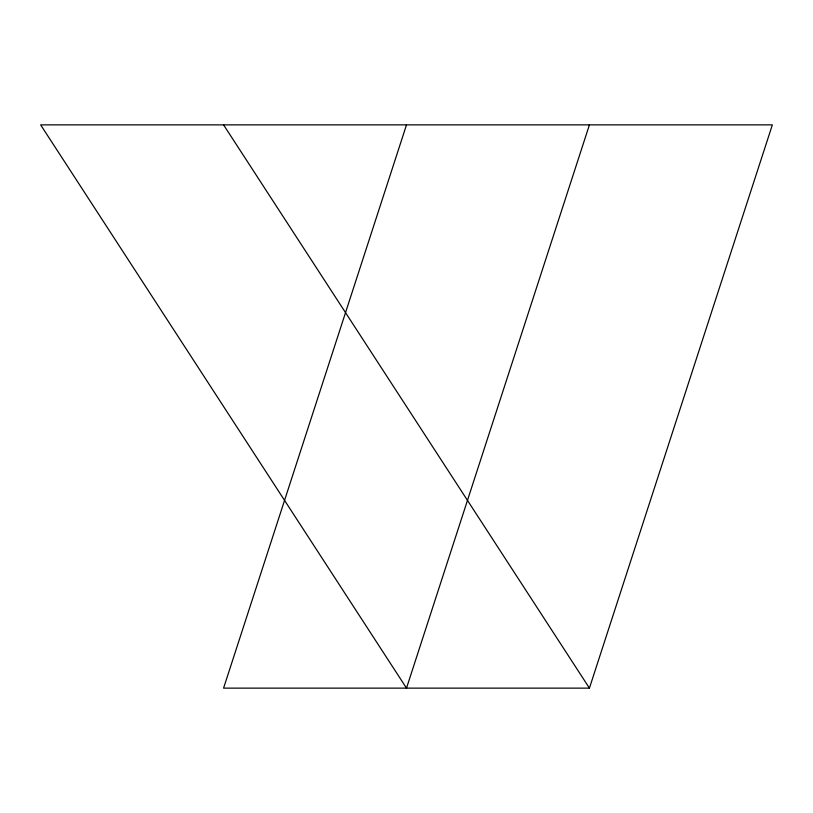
<?xml version="1.0" encoding="UTF-8"?>
<svg xmlns="http://www.w3.org/2000/svg" width="813" height="813" viewBox="0 0 813 813"><rect width="100%" height="100%" fill="white"/><g stroke="black" fill="none" stroke-linecap="round" stroke-linejoin="round"><path stroke-width="1.22" d="M406.5 124.867L223.575 688.133L589.425 688.133L772.35 124.867L40.65 124.867L406.5 688.133L589.425 124.867M223.575 124.867L589.425 688.133"/></g></svg>
